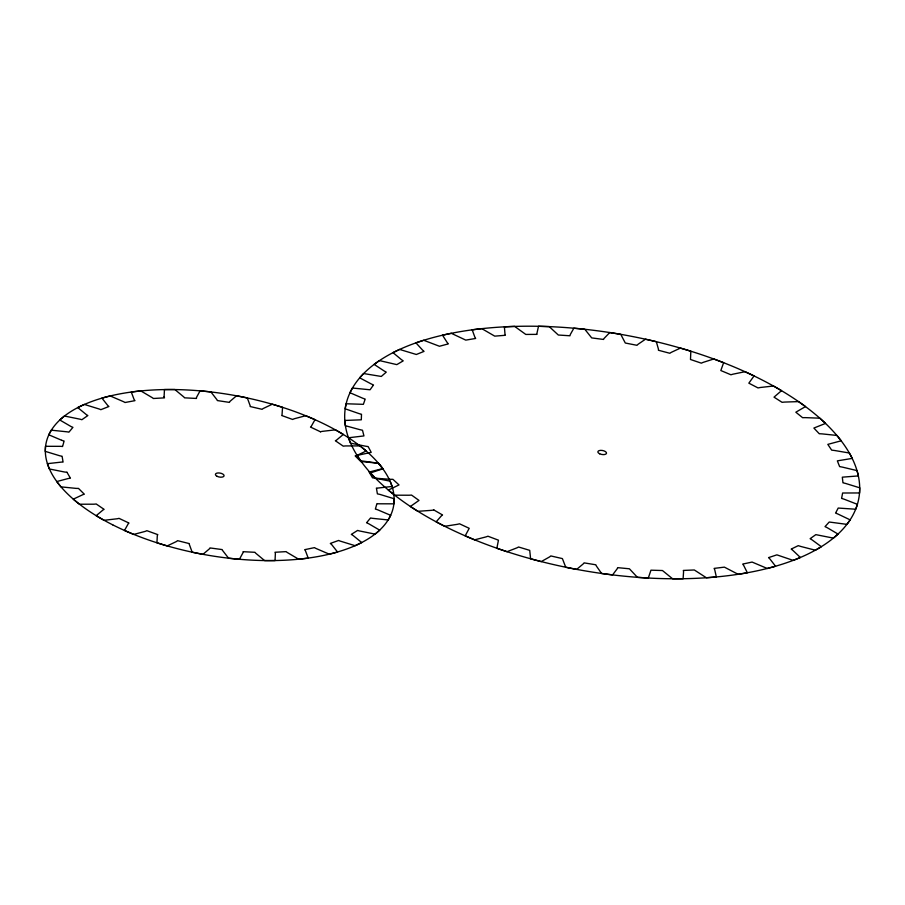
<?xml version="1.0" encoding="UTF-8"?>
<svg xmlns="http://www.w3.org/2000/svg" width="905" height="905" viewBox="0 0 905 905"><rect width="100%" height="100%" fill="white"/><g stroke="black" fill="none" stroke-linecap="round" stroke-linejoin="round"><path stroke-width="1.36" d="M320.472 431.787L310.494 427.058A28.349 12.998 10.1 0 0 311.207 426.436L315.019 419.66L305.754 415.712L294.238 418.755A29.627 13.586 10.1 0 0 292.643 419.468L281.67 415.486A28.36 13.009 10.1 0 0 282.043 414.762L282.541 407.307L272.303 404.196L263.095 408.574A30.906 14.175 10.1 0 0 262.133 409.332L250.142 406.526A28.417 13.032 10.1 0 0 250.165 405.734L247.314 397.929L236.556 395.768L230.062 401.311A29.673 13.609 10.1 0 0 229.418 402.386L217.279 400.553A28.349 12.998 10.1 0 0 216.951 399.727L210.888 391.91L200.084 390.813L196.577 397.261A29.65 13.598 10.1 0 0 196.464 398.449L184.53 397.838A28.315 12.987 10.1 0 0 183.862 397.012L174.846 389.523L164.461 389.546L164.099 396.616M61.721 440.305L48.768 434.785L51.257 430.169L67.242 431.843A28.304 12.975 10.1 0 1 68.916 432.171L72.932 427.352A29.605 13.575 10.1 0 1 70.794 426.402L59.753 419.965L64.391 416.006L80.262 419.241A28.281 12.975 10.1 0 1 81.869 419.716L87.864 415.542A30.917 14.175 10.1 0 1 86.36 414.626L77.728 407.555L84.312 404.422L99.38 409.071A28.27 12.964 10.1 0 1 100.84 409.682L108.928 406.503A30.951 14.197 10.1 0 1 107.763 405.497L101.914 398.098L110.15 395.926L123.759 401.786A28.247 12.953 10.1 0 1 125.003 402.51L134.992 400.655A29.639 13.586 10.1 0 1 134.064 399.41L131.259 392.001L140.773 390.892L152.334 397.714A28.179 12.93 10.1 0 1 153.318 398.494L164.518 397.861A29.582 13.564 10.1 0 1 164.11 396.628M433.902 509.99L442.545 514.979A62.083 28.474 10.1 0 0 441.255 516.008L436.153 521.857L444.706 526.303L457.285 524.334A61.981 28.428 10.1 0 0 459.525 523.791L469.209 528.316L465.181 535.873L474.605 539.844L485.962 536.914A61.97 28.428 10.1 0 0 487.931 536.213L498.451 540.183L496.868 548.272L506.992 551.699L516.891 547.864A61.732 28.315 10.1 0 0 518.554 546.993L529.719 550.353L530.613 558.804L541.224 561.609L549.493 556.96A61.676 28.281 10.1 0 0 550.806 555.93L562.39 558.6L565.738 567.254L576.643 569.403L583.114 564.007A61.902 28.394 10.1 0 0 584.064 562.865L595.841 564.788A62.015 28.44 10.1 0 0 596.508 566.202L601.587 573.487L612.572 574.924L617.108 568.894A61.868 28.383 10.1 0 0 617.663 567.65L629.416 568.793L637.437 577.356L648.285 578.057L650.967 570.184L662.46 570.535L672.607 578.793L683.105 578.748L683.569 571.824A61.925 28.406 10.1 0 0 683.32 570.433L694.327 569.98L706.398 577.775L716.353 576.971L714.735 569.799A61.947 28.417 10.1 0 0 714.102 568.397L724.407 567.141L738.163 574.313L747.372 572.786L743.718 565.501A62.072 28.474 10.1 0 0 742.7 564.087L752.1 562.062L767.293 568.487L775.562 566.247L769.94 558.996A61.664 28.281 10.1 0 0 768.56 557.616L776.886 554.856L793.199 560.399L800.393 557.503L792.904 550.421A61.845 28.36 10.1 0 0 791.185 549.097L798.267 545.647A61.981 28.428 10.1 0 0 800.959 546.507L815.382 550.217L821.355 546.711L812.147 539.934A61.902 28.394 10.1 0 0 810.122 538.69L815.824 534.64L833.426 538.124L838.053 534.086L827.317 527.751A61.642 28.27 10.1 0 0 825.021 526.62L829.229 522.027L846.967 524.368L850.157 519.877L838.087 514.108A61.925 28.406 10.1 0 0 835.575 513.09L838.211 508.056L855.734 509.221L857.442 504.357L844.275 499.255A61.97 28.428 10.1 0 0 841.593 498.395L842.612 493.01L859.58 492.954L859.75 487.818L845.756 483.496A61.857 28.372 10.1 0 0 842.951 482.795L842.317 477.173L858.404 475.917L857.046 470.6L842.487 467.138A61.755 28.327 10.1 0 0 839.625 466.618L837.351 460.86L852.25 458.405L849.388 453.02L834.546 450.486A61.744 28.315 10.1 0 0 831.672 450.158L827.815 444.378L841.22 440.792L836.91 435.441L822.079 433.88A61.54 28.225 10.1 0 0 819.251 433.744L813.878 428.054L825.541 423.404L819.873 418.189L805.337 417.635A61.981 28.428 10.1 0 0 802.611 417.691L795.834 412.205L805.518 406.583L798.595 401.605L784.635 402.069A61.981 28.428 10.1 0 0 782.067 402.318L774.013 397.148L781.535 390.643L773.492 386.005L760.381 387.487A61.789 28.338 10.1 0 0 758.017 387.928L748.842 383.166L754.057 375.926L745.053 371.706L733.05 374.161A61.698 28.293 10.1 0 0 730.946 374.783L720.821 370.53L723.627 362.69L713.83 358.98L703.174 362.362A61.823 28.36 10.1 0 0 701.352 363.165L690.492 359.489L690.832 351.197L680.447 348.074L671.329 352.328A61.8 28.349 10.1 0 0 669.836 353.278L658.444 350.258A61.812 28.349 10.1 0 0 658.376 348.889L656.317 341.683L645.525 339.194L638.138 344.228A62.072 28.474 10.1 0 0 637.007 345.314L625.298 343.018L620.74 334.318L609.766 332.531L604.257 338.244A61.981 28.428 10.1 0 0 603.499 339.443L591.7 337.904L584.811 329.262L573.861 328.187L570.32 334.488A61.687 28.293 10.1 0 0 569.958 335.778L558.317 335.02L549.211 326.603L538.509 326.275L537.016 333.017A61.812 28.349 10.1 0 0 537.05 334.375L525.782 334.431L514.64 326.388L504.39 326.818L504.967 333.877A61.8 28.349 10.1 0 0 505.409 335.28L494.73 336.14L481.777 328.628L472.184 329.805L474.82 337.045A61.698 28.304 10.1 0 0 475.657 338.459L465.77 340.11L451.267 333.289L442.5 335.178L447.149 342.463A61.698 28.293 10.1 0 0 448.36 343.866L439.468 346.264L423.687 340.257L415.927 342.837L422.499 350.02A61.981 28.428 10.1 0 0 424.06 351.378L416.334 354.489L399.58 349.421L392.974 352.622L401.345 359.568A61.857 28.372 10.1 0 0 403.223 360.857L396.809 364.625L379.41 360.586L374.104 364.364L384.093 370.937A61.868 28.372 10.1 0 0 386.265 372.125L381.288 376.457L363.584 373.539L359.658 377.815L371.095 383.878A61.913 28.394 10.1 0 0 373.505 384.964L370.066 389.784L352.396 388.03L349.941 392.713L362.588 398.166A61.834 28.36 10.1 0 0 365.19 399.105L363.369 404.331L346.083 403.766L345.133 408.789L358.753 413.506A61.97 28.428 10.1 0 0 361.502 414.286L361.31 419.807L344.737 420.463L345.337 425.701L359.647 429.603A61.925 28.406 10.1 0 0 362.486 430.214L363.946 435.927L348.414 437.782L350.529 443.145L365.258 446.142A61.8 28.349 10.1 0 0 368.143 446.584L371.208 452.364L356.434 455.554A28.27 12.964 10.1 0 1 355.156 455.894L360.982 461.72A29.582 13.564 10.1 0 1 363.448 461.742L378.573 463.281L382.747 468.575L370.53 471.72A28.417 13.032 10.1 0 1 369.048 471.901L372.532 477.863A29.695 13.62 10.1 0 1 375.077 478.145L390.123 481.166L392.137 486.449L378.03 488.044A28.383 13.021 10.1 0 1 376.401 488.055L377.396 493.881A29.639 13.598 10.1 0 1 379.919 494.413L394.241 498.768L393.992 503.836L378.607 503.791A28.372 13.009 10.1 0 1 376.921 503.633L375.371 509.074A26.992 12.376 10.1 0 1 376.571 509.436A32.309 14.819 10.1 0 1 377.758 509.832L390.722 515.352L388.222 519.968L372.249 518.294A28.428 13.043 10.1 0 1 370.564 517.954L366.548 522.785A29.65 13.598 10.1 0 1 368.697 523.735L379.738 530.172L375.1 534.131L359.228 530.896A28.27 12.964 10.1 0 1 357.622 530.409L351.31 534.403A29.605 13.575 10.1 0 1 353.12 535.5L361.751 542.57L355.179 545.715L340.099 541.066A28.406 13.032 10.1 0 1 338.651 540.443L330.314 543.441A29.65 13.598 10.1 0 1 331.716 544.64L337.565 552.039L329.341 554.211L315.721 548.34A28.485 13.066 10.1 0 1 314.476 547.627L304.657 549.686A30.974 14.209 10.1 0 1 305.426 550.726L308.232 558.125L298.718 559.245L287.145 552.423A28.44 13.043 10.1 0 1 286.172 551.631L274.962 552.265A29.661 13.598 10.1 0 1 275.38 553.509L275.03 560.591L264.633 560.602L255.629 553.125A28.394 13.021 10.1 0 1 254.961 552.299L243.026 551.688A29.661 13.609 10.1 0 1 242.913 552.865L239.406 559.313L228.592 558.227L222.54 550.41A28.349 12.998 10.1 0 1 222.211 549.584L209.971 547.932A30.894 14.163 10.1 0 1 209.428 548.826L202.924 554.358L192.165 552.208L189.326 544.403A28.315 12.987 10.1 0 1 189.349 543.611L177.527 540.647A29.707 13.62 10.1 0 1 176.385 541.552L167.187 545.941L156.95 542.819L157.289 535.737A29.639 13.586 10.1 0 1 157.821 534.64L146.836 530.669A29.582 13.575 10.1 0 1 145.253 531.382L133.736 534.425L124.471 530.477L128.284 523.69A28.417 13.032 10.1 0 1 128.996 523.067L119.019 518.35A30.872 14.163 10.1 0 1 117.367 518.746L104.052 520.307L96.156 515.703L103.113 509.9A28.349 13.009 10.1 0 1 104.132 509.402L96.213 503.972A29.594 13.575 10.1 0 1 93.95 504.198L79.414 504.221L73.248 499.164L83.056 494.583A28.27 12.964 10.1 0 1 84.335 494.232L78.497 488.406A29.582 13.564 10.1 0 1 76.043 488.383L60.918 486.856L56.732 481.562L68.237 478.519A29.627 13.586 10.1 0 1 70.443 478.225L66.959 472.274M433.902 509.99A61.845 28.36 10.1 0 1 431.436 510.341L417.872 511.314L410.361 506.495L418.992 500.42L411.56 495.08A61.913 28.394 10.1 0 1 408.902 495.227L394.625 495.182L388.313 490.08L399.003 484.922L392.917 479.322A61.744 28.315 10.1 0 1 390.134 479.288L375.417 478.225L370.417 472.93L382.973 468.801L378.347 463.055A61.936 28.406 10.1 0 1 375.496 462.817L360.62 460.769L357.023 455.385L366.242 450.973L360.066 445.916L345.529 445.927A29.605 13.575 10.1 0 0 343.267 446.165L335.348 440.735A28.349 13.009 10.1 0 0 336.366 440.237L343.334 434.423L335.438 429.83L322.123 431.38A30.872 14.163 10.1 0 0 320.472 431.787M66.959 472.274A29.627 13.586 10.1 0 1 64.413 471.98L49.356 468.971L47.354 463.677L61.461 462.093A28.383 13.021 10.1 0 1 63.079 462.082L62.094 456.256A29.605 13.575 10.1 0 1 59.572 455.724L45.25 451.357L45.499 446.301L60.873 446.335A28.293 12.975 10.1 0 1 62.569 446.504L64.108 441.052A29.627 13.586 10.1 0 1 61.721 440.305M599.642 453.79A4.401 2.025 10.1 0 0 606.508 453.292A4.401 2.025 10.1 0 0 600.388 450.373A4.401 2.025 10.1 0 0 599.642 453.79M444.921 526.371A260.697 119.573 10.1 0 0 857.408 504.243A260.697 119.573 10.1 0 0 504.209 326.852A260.697 119.573 10.1 0 0 444.921 526.371M112.706 524.843A176.577 80.986 10.1 0 0 392.521 510.409A176.577 80.986 10.1 0 0 153.997 389.942A176.577 80.986 10.1 0 0 112.706 524.843M217.2 476.369A4.401 2.025 10.1 0 0 224.067 475.872A4.401 2.025 10.1 0 0 217.958 472.953A4.401 2.025 10.1 0 0 217.2 476.369"/></g></svg>
